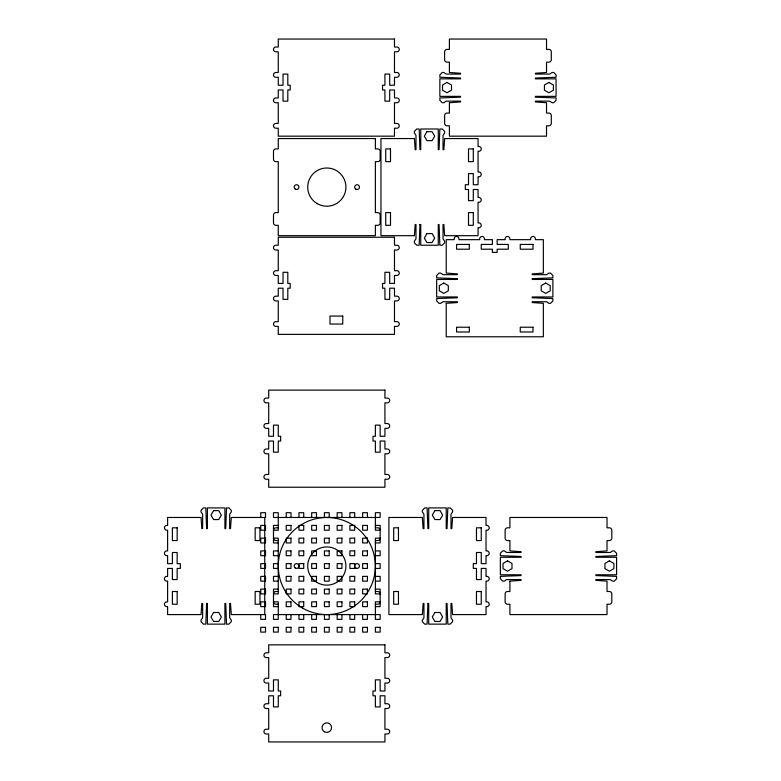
<?xml version="1.0" encoding="UTF-8"?>
<svg xmlns="http://www.w3.org/2000/svg" width="781" height="781" viewBox="0 0 781 781"><rect width="100%" height="100%" fill="white"/><g stroke="black" fill="none" stroke-linecap="round" stroke-linejoin="round"><path stroke-width="1.17" d="M278.261 525.428L273.487 525.428L273.487 542.941L278.261 542.941M375.378 525.428L380.152 525.428L380.152 542.941L375.378 542.941M278.261 527.819L275.869 527.819A2.392 2.392 0 0 0 273.487 530.211L278.261 530.211L278.261 512.697L273.487 512.697L273.487 517.471L380.152 517.471L380.152 512.697L375.378 512.697L375.378 530.211L380.152 530.211A2.392 2.392 0 0 0 377.76 527.819L375.378 527.819M278.261 540.559L275.869 540.559A2.392 2.392 0 0 1 273.487 538.168L278.261 538.168L278.261 593.892L273.487 593.892A2.392 2.392 0 0 1 275.869 591.5L278.261 591.5M375.378 540.559L377.76 540.559A2.392 2.392 0 0 0 380.152 538.168L375.378 538.168L375.378 593.892L380.152 593.892A2.392 2.392 0 0 0 377.76 591.5L375.378 591.5M278.261 550.908L273.487 550.908L273.487 555.682L278.261 555.682M375.378 550.908L380.152 550.908L380.152 555.682L375.378 555.682M278.261 563.638L273.487 563.638L273.487 568.422L278.261 568.422M375.378 563.638L380.152 563.638L380.152 568.422L375.378 568.422M278.261 576.378L273.487 576.378L273.487 581.152L278.261 581.152M375.378 576.378L380.152 576.378L380.152 581.152L375.378 581.152M278.261 589.118L273.487 589.118L273.487 606.622L278.261 606.622M375.378 589.118L380.152 589.118L380.152 606.622L375.378 606.622M278.261 604.24L275.869 604.24A2.392 2.392 0 0 1 273.487 601.848L278.261 601.848L278.261 619.362L273.487 619.362L273.487 614.588L380.152 614.588L380.152 619.362L375.378 619.362L375.378 601.848L380.152 601.848A2.392 2.392 0 0 1 377.76 604.24L375.378 604.24M367.412 517.471L367.412 512.697L362.638 512.697L362.638 517.471M367.412 614.588L367.412 619.362L362.638 619.362L362.638 614.588M354.681 517.471L354.681 512.697L349.898 512.697L349.898 517.471M354.681 614.588L354.681 619.362L349.898 619.362L349.898 614.588M341.941 517.471L341.941 512.697L337.167 512.697L337.167 517.471M341.941 614.588L341.941 619.362L337.167 619.362L337.167 614.588M329.201 517.471L329.201 512.697L324.427 512.697L324.427 517.471M329.201 614.588L329.201 619.362L324.427 619.362L324.427 614.588M316.471 517.471L316.471 512.697L311.687 512.697L311.687 517.471M316.471 614.588L316.471 619.362L311.687 619.362L311.687 614.588M303.731 517.471L303.731 512.697L298.957 512.697L298.957 517.471M303.731 614.588L303.731 619.362L298.957 619.362L298.957 614.588M290.991 517.471L290.991 512.697L286.217 512.697L286.217 517.471M290.991 614.588L290.991 619.362L286.217 619.362L286.217 614.588M264.73 517.471L264.73 614.588M260.747 517.471L260.747 512.697L265.52 512.697L265.52 517.471L231.283 517.471L230.493 528.62L229.692 528.62L229.692 514.288L231.283 511.897L231.283 510.305L228.901 507.914L226.51 507.914L225.719 528.62L224.918 528.62L224.918 507.914L207.404 507.914L207.404 528.62L206.614 528.62L205.813 507.914L203.431 507.914L201.039 510.305L201.039 511.897L202.63 514.288L202.63 528.62L201.83 528.62L201.039 517.471L167.612 517.471L167.612 525.428L166.812 525.428A2.392 2.392 0 0 0 164.42 527.819A2.392 2.392 0 0 0 166.812 530.211L167.612 530.211L167.612 550.908L166.812 550.908A2.392 2.392 0 0 0 164.42 553.29A2.392 2.392 0 0 0 166.812 555.682L167.612 555.682L167.612 563.638L172.386 563.638L172.386 552.499L177.16 552.499L177.16 563.638L180.343 563.638L180.343 568.422L177.16 568.422L177.16 579.561L172.386 579.561L172.386 568.422L167.612 568.422L167.612 576.378L166.812 576.378A2.392 2.392 0 0 0 164.42 578.77A2.392 2.392 0 0 0 166.812 581.152L167.612 581.152L167.612 601.848L166.812 601.848A2.392 2.392 0 0 0 164.42 604.24A2.392 2.392 0 0 0 166.812 606.622L167.612 606.622L167.612 614.588L201.039 614.588L201.83 603.44L202.63 603.44L202.63 617.771L201.039 620.163L201.039 621.754L203.431 624.136L205.813 624.136L206.614 603.44L207.404 603.44L207.404 624.136L224.918 624.136L224.918 603.44L225.719 603.44L226.51 624.136L228.901 624.136L231.283 621.754L231.283 620.163L229.692 617.771L229.692 603.44L230.493 603.44L231.283 614.588L265.52 614.588L265.52 619.362L260.747 619.362L260.747 614.588M446.224 303.331L446.224 336.777L543.342 336.777L543.342 303.331L532.193 302.54L532.193 301.739L546.524 301.739L548.916 303.331L550.507 303.331L552.889 300.949L552.889 298.557L532.193 297.766L532.193 296.965L552.889 296.965L552.889 279.452L532.193 279.452L532.193 278.661L552.889 277.86L552.889 275.478L550.507 273.086L548.916 273.086L546.524 274.678L532.193 274.678L532.193 273.877L543.342 273.086L543.342 239.66L535.375 239.66L535.375 238.859A2.392 2.392 0 0 0 532.993 236.467A2.392 2.392 0 0 0 530.602 238.859L530.602 239.66L509.905 239.66L509.905 238.859A2.392 2.392 0 0 0 507.513 236.467A2.392 2.392 0 0 0 505.131 238.859L505.131 239.66L497.165 239.66L497.165 244.433L508.314 244.433L508.314 249.207L497.165 249.207L497.165 252.39L492.391 252.39L492.391 249.207L481.252 249.207L481.252 244.433L492.391 244.433L492.391 239.66L484.435 239.66L484.435 238.859A2.392 2.392 0 0 0 482.043 236.467A2.392 2.392 0 0 0 479.661 238.859L479.661 239.66L458.955 239.66L458.955 238.859A2.392 2.392 0 0 0 456.573 236.467A2.392 2.392 0 0 0 454.181 238.859L454.181 239.66L446.224 239.66L446.224 273.086L457.363 273.877L457.363 274.678L443.042 274.678L440.65 273.086L439.059 273.086L436.667 275.478L436.667 277.86L457.363 278.661L457.363 279.452L436.667 279.452L436.667 296.965L457.363 296.965L457.363 297.766L436.667 298.557L436.667 300.949L439.059 303.331L440.65 303.331L443.042 301.739L457.363 301.739L457.363 302.54L446.224 303.331M449.407 102.731L449.407 113.079L447.015 113.079A2.392 2.392 0 0 0 444.633 115.471L444.633 123.427A2.392 2.392 0 0 0 447.015 125.819L449.407 125.819L449.407 136.167L546.524 136.167L546.524 125.819L548.916 125.819A2.392 2.392 0 0 0 551.298 123.427L551.298 115.471A2.392 2.392 0 0 0 548.916 113.079L546.524 113.079L546.524 102.731L535.375 101.93L535.375 101.139L549.707 101.139L552.099 102.731L553.69 102.731L556.072 100.339L556.072 97.957L535.375 97.156L535.375 96.366L556.072 96.366L556.072 78.852L535.375 78.852L535.375 78.051L556.072 77.26L556.072 74.869L553.69 72.477L552.099 72.477L549.707 74.068L535.375 74.068L535.375 73.277L546.524 72.477L546.524 62.138L548.916 62.138A2.392 2.392 0 0 0 551.298 59.746L551.298 51.79A2.392 2.392 0 0 0 548.916 49.398L546.524 49.398L546.524 39.05L449.407 39.05L449.407 49.398L447.015 49.398A2.392 2.392 0 0 0 444.633 51.79L444.633 59.746A2.392 2.392 0 0 0 447.015 62.138L449.407 62.138L449.407 72.477L460.556 73.277L460.556 74.068L446.224 74.068L443.833 72.477L442.241 72.477L439.859 74.869L439.859 77.26L460.556 78.051L460.556 78.852L439.859 78.852L439.859 96.366L460.556 96.366L460.556 97.156L439.859 97.957L439.859 100.339L442.241 102.731L443.833 102.731L446.224 101.139L460.556 101.139L460.556 101.93L449.407 102.731M509.905 581.152L509.905 591.5L507.513 591.5A2.392 2.392 0 0 0 505.131 593.892L505.131 601.848A2.392 2.392 0 0 0 507.513 604.24L509.905 604.24L509.905 614.588L607.022 614.588L607.022 604.24L609.414 604.24A2.392 2.392 0 0 0 611.796 601.848L611.796 593.892A2.392 2.392 0 0 0 609.414 591.5L607.022 591.5L607.022 581.152L595.874 580.351L595.874 579.561L610.205 579.561L612.597 581.152L614.188 581.152L616.58 578.76L616.58 576.378L595.874 575.577L595.874 574.777L616.58 574.777L616.58 557.273L595.874 557.273L595.874 556.472L616.58 555.672L616.58 553.29L614.188 550.898L612.597 550.898L610.205 552.489L595.874 552.489L595.874 551.698L607.022 550.898L607.022 540.559L609.414 540.559A2.392 2.392 0 0 0 611.796 538.168L611.796 530.211A2.392 2.392 0 0 0 609.414 527.819L607.022 527.819L607.022 517.471L509.905 517.471L509.905 527.819L507.513 527.819A2.392 2.392 0 0 0 505.131 530.211L505.131 538.168A2.392 2.392 0 0 0 507.513 540.559L509.905 540.559L509.905 550.898L521.054 551.698L521.054 552.489L506.723 552.489L504.331 550.898L502.739 550.898L500.357 553.29L500.357 555.672L521.054 556.472L521.054 557.273L500.357 557.273L500.357 574.777L521.054 574.777L521.054 575.577L500.357 576.378L500.357 578.76L502.739 581.152L504.331 581.152L506.723 579.561L521.054 579.561L521.054 580.351L509.905 581.152M419.953 224.528L419.163 245.224L416.771 245.224L414.389 242.832L414.389 241.241L415.98 238.859L415.98 224.528L415.18 224.528L414.389 235.677L380.952 235.677L380.952 138.559L414.389 138.559L415.18 149.698L415.98 149.698L415.98 135.367L414.389 132.985L414.389 131.393L416.771 129.002L419.163 129.002L419.953 149.698L420.754 149.698L420.754 129.002L438.268 129.002L438.268 149.698L439.059 149.698L439.859 129.002L442.251 129.002L444.633 131.393L444.633 132.985L443.042 135.367L443.042 149.698L443.842 149.698L444.633 138.559L478.06 138.559L478.06 146.516L478.86 146.516A2.392 2.392 0 0 1 481.252 148.907A2.392 2.392 0 0 1 478.86 151.289L478.06 151.289L478.06 171.986L478.86 171.986A2.392 2.392 0 0 1 481.252 174.378A2.392 2.392 0 0 1 478.86 176.77L478.06 176.77L478.06 184.726L473.286 184.726L473.286 173.577L468.512 173.577L468.512 184.726L465.33 184.726L465.33 189.5L468.512 189.5L468.512 200.649L473.286 200.649L473.286 189.5L478.06 189.5L478.06 197.466L478.86 197.466A2.392 2.392 0 0 1 481.252 199.848A2.392 2.392 0 0 1 478.86 202.24L478.06 202.24L478.06 222.936L478.86 222.936A2.392 2.392 0 0 1 481.252 225.328A2.392 2.392 0 0 1 478.86 227.71L478.06 227.71L478.06 235.677L444.633 235.677L443.842 224.528L443.042 224.528L443.042 238.859L444.633 241.241L444.633 242.832L442.251 245.224L439.859 245.224L439.059 224.528L438.268 224.528L438.268 245.224L420.754 245.224L420.754 224.528L419.953 224.528M427.92 603.44L427.119 624.136L424.737 624.136L422.345 621.754L422.345 620.163L423.937 617.771L423.937 603.44L423.146 603.44L422.345 614.588L388.909 614.588L388.909 517.471L422.345 517.471L423.146 528.62L423.937 528.62L423.937 514.288L422.345 511.897L422.345 510.305L424.737 507.914L427.119 507.914L427.92 528.62L428.71 528.62L428.71 507.914L446.224 507.914L446.224 528.62L447.025 528.62L447.816 507.914L450.207 507.914L452.599 510.305L452.599 511.897L450.998 514.288L450.998 528.62L451.799 528.62L452.599 517.471L486.026 517.471L486.026 525.428L486.817 525.428A2.392 2.392 0 0 1 489.209 527.819A2.392 2.392 0 0 1 486.817 530.211L486.026 530.211L486.026 550.908L486.817 550.908A2.392 2.392 0 0 1 489.209 553.29A2.392 2.392 0 0 1 486.817 555.682L486.026 555.682L486.026 563.638L481.252 563.638L481.252 552.499L476.469 552.499L476.469 563.638L473.286 563.638L473.286 568.422L476.469 568.422L476.469 579.561L481.252 579.561L481.252 568.422L486.026 568.422L486.026 576.378L486.817 576.378A2.392 2.392 0 0 1 489.209 578.77A2.392 2.392 0 0 1 486.817 581.152L486.026 581.152L486.026 601.848L486.817 601.848A2.392 2.392 0 0 1 489.209 604.24A2.392 2.392 0 0 1 486.817 606.622L486.026 606.622L486.026 614.588L452.599 614.588L451.799 603.44L450.998 603.44L450.998 617.771L452.599 620.163L452.599 621.754L450.207 624.136L447.816 624.136L447.025 603.44L446.224 603.44L446.224 624.136L428.71 624.136L428.71 603.44L427.92 603.44M426.914 131.686L424.327 136.167L426.914 140.648L432.098 140.648L434.685 136.167L432.098 131.686L426.914 131.686M213.584 510.598L210.997 515.079L213.584 519.56L218.758 519.56L221.345 515.079L218.758 510.598L213.584 510.598M426.914 233.578L424.327 238.059L426.914 242.54L432.098 242.54L434.685 238.059L432.098 233.578L426.914 233.578M213.584 612.499L210.997 616.98L213.584 621.461L218.758 621.461L221.345 616.98L218.758 612.499L213.584 612.499M434.88 510.598L432.293 515.079L434.88 519.56L440.054 519.56L442.642 515.079L440.054 510.598L434.88 510.598M434.88 612.499L432.293 616.98L434.88 621.461L440.054 621.461L442.642 616.98L440.054 612.499L434.88 612.499M447.015 82.435L442.534 85.022L442.534 90.196L447.015 92.783L451.496 90.196L451.496 85.022L447.015 82.435M548.916 82.435L544.435 85.022L544.435 90.196L548.916 92.783L553.397 90.196L553.397 85.022L548.916 82.435M443.833 283.044L439.352 285.631L439.352 290.805L443.833 293.392L448.314 290.805L448.314 285.631L443.833 283.044M545.724 283.044L541.243 285.631L541.243 290.805L545.724 293.392L550.205 290.805L550.205 285.631L545.724 283.044M507.513 560.856L503.032 563.443L503.032 568.617L507.513 571.204L511.994 568.617L511.994 563.443L507.513 560.856M609.414 560.856L604.933 563.443L604.933 568.617L609.414 571.204L613.895 568.617L613.895 563.443L609.414 560.856M394.483 39.05L278.261 39.05L278.261 47.016L275.869 47.016A2.392 2.392 0 0 0 273.487 49.398A2.392 2.392 0 0 0 275.869 51.79L278.261 51.79L278.261 72.487L275.869 72.487A2.392 2.392 0 0 0 273.487 74.878A2.392 2.392 0 0 0 275.869 77.26L278.261 77.26L278.261 85.227L283.034 85.227L283.034 74.078L287.808 74.078L287.808 85.227L290.2 85.227L290.2 90L287.808 90L287.808 101.149L283.034 101.149L283.034 90L278.261 90L278.261 97.957L275.869 97.957A2.392 2.392 0 0 0 273.487 100.349A2.392 2.392 0 0 0 275.869 102.741L278.261 102.741L278.261 123.437L275.869 123.437A2.392 2.392 0 0 0 273.487 125.819A2.392 2.392 0 0 0 275.869 128.211L278.261 128.211L278.261 136.167L394.483 136.167L394.483 128.211L396.865 128.211A2.392 2.392 0 0 0 399.257 125.819A2.392 2.392 0 0 0 396.865 123.437L394.483 123.437L394.483 102.741L396.865 102.741A2.392 2.392 0 0 0 399.257 100.349A2.392 2.392 0 0 0 396.865 97.957L394.483 97.957L394.483 90L389.699 90L389.699 101.149L384.926 101.149L384.926 90L382.544 90L382.544 85.227L384.926 85.227L384.926 74.078L389.699 74.078L389.699 85.227L394.483 85.227L394.483 77.26L396.865 77.26A2.392 2.392 0 0 0 399.257 74.878A2.392 2.392 0 0 0 396.865 72.487L394.483 72.487L394.483 51.79L396.865 51.79A2.392 2.392 0 0 0 399.257 49.398A2.392 2.392 0 0 0 396.865 47.016L394.483 47.016L394.483 39.05M375.378 138.559L278.261 138.559L278.261 148.907L275.869 148.907A2.392 2.392 0 0 0 273.487 151.289L273.487 159.256A2.392 2.392 0 0 0 275.869 161.638L278.261 161.638L278.261 212.588L275.869 212.588A2.392 2.392 0 0 0 273.487 214.97L273.487 222.936A2.392 2.392 0 0 0 275.869 225.328L278.261 225.328L278.261 235.677L375.378 235.677L375.378 225.328L377.76 225.328A2.392 2.392 0 0 0 380.152 222.936L380.152 214.97A2.392 2.392 0 0 0 377.76 212.588L375.378 212.588L375.378 161.638L377.76 161.638A2.392 2.392 0 0 0 380.152 159.256L380.152 151.289A2.392 2.392 0 0 0 377.76 148.907L375.378 148.907L375.378 138.559M390.5 148.907L385.726 148.907L385.726 161.638L390.5 161.638L390.5 148.907M473.286 148.907L468.512 148.907L468.512 161.638L473.286 161.638L473.286 148.907M390.5 212.588L385.726 212.588L385.726 225.328L390.5 225.328L390.5 212.588M473.286 212.588L468.512 212.588L468.512 225.328L473.286 225.328L473.286 212.588M394.483 237.258L278.261 237.258L278.261 245.224L275.869 245.224A2.392 2.392 0 0 0 273.487 247.606A2.392 2.392 0 0 0 275.869 249.998L278.261 249.998L278.261 270.695L275.869 270.695A2.392 2.392 0 0 0 273.487 273.086A2.392 2.392 0 0 0 275.869 275.468L278.261 275.468L278.261 283.435L283.034 283.435L283.034 272.286L287.808 272.286L287.808 283.435L290.2 283.435L290.2 288.209L287.808 288.209L287.808 299.348L283.034 299.348L283.034 288.209L278.261 288.209L278.261 296.165L275.869 296.165A2.392 2.392 0 0 0 273.487 298.557A2.392 2.392 0 0 0 275.869 300.939L278.261 300.939L278.261 321.645L275.869 321.645A2.392 2.392 0 0 0 273.487 324.027A2.392 2.392 0 0 0 275.869 326.419L278.261 326.419L278.261 334.375L394.483 334.375L394.483 326.419L396.865 326.419A2.392 2.392 0 0 0 399.257 324.027A2.392 2.392 0 0 0 396.865 321.645L394.483 321.645L394.483 300.939L396.865 300.939A2.392 2.392 0 0 0 399.257 298.557A2.392 2.392 0 0 0 396.865 296.165L394.483 296.165L394.483 288.209L389.699 288.209L389.699 299.348L384.926 299.348L384.926 288.209L382.544 288.209L382.544 283.435L384.926 283.435L384.926 272.286L389.699 272.286L389.699 283.435L394.483 283.435L394.483 275.468L396.865 275.468A2.392 2.392 0 0 0 399.257 273.086A2.392 2.392 0 0 0 396.865 270.695L394.483 270.695L394.483 249.998L396.865 249.998A2.392 2.392 0 0 0 399.257 247.606A2.392 2.392 0 0 0 396.865 245.224L394.483 245.224L394.483 237.258M469.313 244.433L456.573 244.433L456.573 249.207L469.313 249.207L469.313 244.433M532.993 244.433L520.253 244.433L520.253 249.207L532.993 249.207L532.993 244.433M342.742 316.071L330.002 316.071L330.002 324.037L342.742 324.037L342.742 316.071M469.313 327.219L456.573 327.219L456.573 331.993L469.313 331.993L469.313 327.219M532.993 327.219L520.253 327.219L520.253 331.993L532.993 331.993L532.993 327.219M384.926 390.11L268.703 390.11L268.703 398.066L266.321 398.066A2.392 2.392 0 0 0 263.929 400.458A2.392 2.392 0 0 0 266.321 402.84L268.703 402.84L268.703 423.546L266.321 423.546A2.392 2.392 0 0 0 263.929 425.928A2.392 2.392 0 0 0 266.321 428.32L268.703 428.32L268.703 436.276L273.487 436.276L273.487 425.137L278.261 425.137L278.261 436.276L280.643 436.276L280.643 441.05L278.261 441.05L278.261 452.199L273.487 452.199L273.487 441.05L268.703 441.05L268.703 449.016L266.321 449.016A2.392 2.392 0 0 0 263.929 451.398A2.392 2.392 0 0 0 266.321 453.79L268.703 453.79L268.703 474.487L266.321 474.487A2.392 2.392 0 0 0 263.929 476.879A2.392 2.392 0 0 0 266.321 479.261L268.703 479.261L268.703 487.227L384.926 487.227L384.926 479.261L387.317 479.261A2.392 2.392 0 0 0 389.699 476.879A2.392 2.392 0 0 0 387.317 474.487L384.926 474.487L384.926 453.79L387.317 453.79A2.392 2.392 0 0 0 389.699 451.398A2.392 2.392 0 0 0 387.317 449.016L384.926 449.016L384.926 441.05L380.152 441.05L380.152 452.199L375.378 452.199L375.378 441.05L372.986 441.05L372.986 436.276L375.378 436.276L375.378 425.137L380.152 425.137L380.152 436.276L384.926 436.276L384.926 428.32L387.317 428.32A2.392 2.392 0 0 0 389.699 425.928A2.392 2.392 0 0 0 387.317 423.546L384.926 423.546L384.926 402.84L387.317 402.84A2.392 2.392 0 0 0 389.699 400.458A2.392 2.392 0 0 0 387.317 398.066L384.926 398.066L384.926 390.11M265.52 525.428L260.747 525.428L260.747 530.211L265.52 530.211L265.52 525.428M290.991 525.428L286.217 525.428L286.217 530.211L290.991 530.211L290.991 525.428M303.731 525.428L298.957 525.428L298.957 530.211L303.731 530.211L303.731 525.428M316.471 525.428L311.687 525.428L311.687 530.211L316.471 530.211L316.471 525.428M329.201 525.428L324.427 525.428L324.427 530.211L329.201 530.211L329.201 525.428M341.941 525.428L337.167 525.428L337.167 530.211L341.941 530.211L341.941 525.428M354.681 525.428L349.898 525.428L349.898 530.211L354.681 530.211L354.681 525.428M367.412 525.428L362.638 525.428L362.638 530.211L367.412 530.211L367.412 525.428M177.16 527.819L172.386 527.819L172.386 540.559L177.16 540.559L177.16 527.819M259.946 527.819L255.172 527.819L255.172 540.559L259.946 540.559L259.946 527.819M398.456 527.819L393.683 527.819L393.683 540.559L398.456 540.559L398.456 527.819M481.252 527.819L476.469 527.819L476.469 540.559L481.252 540.559L481.252 527.819M265.52 538.168L260.747 538.168L260.747 542.941L265.52 542.941L265.52 538.168M290.991 538.168L286.217 538.168L286.217 542.941L290.991 542.941L290.991 538.168M303.731 538.168L298.957 538.168L298.957 542.941L303.731 542.941L303.731 538.168M316.471 538.168L311.687 538.168L311.687 542.941L316.471 542.941L316.471 538.168M329.201 538.168L324.427 538.168L324.427 542.941L329.201 542.941L329.201 538.168M341.941 538.168L337.167 538.168L337.167 542.941L341.941 542.941L341.941 538.168M354.681 538.168L349.898 538.168L349.898 542.941L354.681 542.941L354.681 538.168M367.412 538.168L362.638 538.168L362.638 542.941L367.412 542.941L367.412 538.168M265.52 550.908L260.747 550.908L260.747 555.682L265.52 555.682L265.52 550.908M290.991 550.908L286.217 550.908L286.217 555.682L290.991 555.682L290.991 550.908M303.731 550.908L298.957 550.908L298.957 555.682L303.731 555.682L303.731 550.908M316.471 550.908L311.687 550.908L311.687 555.682L316.471 555.682L316.471 550.908M329.201 550.908L324.427 550.908L324.427 555.682L329.201 555.682L329.201 550.908M341.941 550.908L337.167 550.908L337.167 555.682L341.941 555.682L341.941 550.908M354.681 550.908L349.898 550.908L349.898 555.682L354.681 555.682L354.681 550.908M367.412 550.908L362.638 550.908L362.638 555.682L367.412 555.682L367.412 550.908M265.52 563.638L260.747 563.638L260.747 568.422L265.52 568.422L265.52 563.638M290.991 563.638L286.217 563.638L286.217 568.422L290.991 568.422L290.991 563.638M303.731 563.638L298.957 563.638L298.957 568.422L303.731 568.422L303.731 563.638M316.471 563.638L311.687 563.638L311.687 568.422L316.471 568.422L316.471 563.638M329.201 563.638L324.427 563.638L324.427 568.422L329.201 568.422L329.201 563.638M341.941 563.638L337.167 563.638L337.167 568.422L341.941 568.422L341.941 563.638M354.681 563.638L349.898 563.638L349.898 568.422L354.681 568.422L354.681 563.638M367.412 563.638L362.638 563.638L362.638 568.422L367.412 568.422L367.412 563.638M265.52 576.378L260.747 576.378L260.747 581.152L265.52 581.152L265.52 576.378M290.991 576.378L286.217 576.378L286.217 581.152L290.991 581.152L290.991 576.378M303.731 576.378L298.957 576.378L298.957 581.152L303.731 581.152L303.731 576.378M316.471 576.378L311.687 576.378L311.687 581.152L316.471 581.152L316.471 576.378M329.201 576.378L324.427 576.378L324.427 581.152L329.201 581.152L329.201 576.378M341.941 576.378L337.167 576.378L337.167 581.152L341.941 581.152L341.941 576.378M354.681 576.378L349.898 576.378L349.898 581.152L354.681 581.152L354.681 576.378M367.412 576.378L362.638 576.378L362.638 581.152L367.412 581.152L367.412 576.378M265.52 589.118L260.747 589.118L260.747 593.892L265.52 593.892L265.52 589.118M290.991 589.118L286.217 589.118L286.217 593.892L290.991 593.892L290.991 589.118M303.731 589.118L298.957 589.118L298.957 593.892L303.731 593.892L303.731 589.118M316.471 589.118L311.687 589.118L311.687 593.892L316.471 593.892L316.471 589.118M329.201 589.118L324.427 589.118L324.427 593.892L329.201 593.892L329.201 589.118M341.941 589.118L337.167 589.118L337.167 593.892L341.941 593.892L341.941 589.118M354.681 589.118L349.898 589.118L349.898 593.892L354.681 593.892L354.681 589.118M367.412 589.118L362.638 589.118L362.638 593.892L367.412 593.892L367.412 589.118M177.16 591.5L172.386 591.5L172.386 604.24L177.16 604.24L177.16 591.5M259.946 591.5L255.172 591.5L255.172 604.24L259.946 604.24L259.946 591.5M398.456 591.5L393.683 591.5L393.683 604.24L398.456 604.24L398.456 591.5M481.252 591.5L476.469 591.5L476.469 604.24L481.252 604.24L481.252 591.5M265.52 601.848L260.747 601.848L260.747 606.622L265.52 606.622L265.52 601.848M290.991 601.848L286.217 601.848L286.217 606.622L290.991 606.622L290.991 601.848M303.731 601.848L298.957 601.848L298.957 606.622L303.731 606.622L303.731 601.848M316.471 601.848L311.687 601.848L311.687 606.622L316.471 606.622L316.471 601.848M329.201 601.848L324.427 601.848L324.427 606.622L329.201 606.622L329.201 601.848M341.941 601.848L337.167 601.848L337.167 606.622L341.941 606.622L341.941 601.848M354.681 601.848L349.898 601.848L349.898 606.622L354.681 606.622L354.681 601.848M367.412 601.848L362.638 601.848L362.638 606.622L367.412 606.622L367.412 601.848M265.52 627.328L260.747 627.328L260.747 632.102L265.52 632.102L265.52 627.328M278.261 627.328L273.487 627.328L273.487 632.102L278.261 632.102L278.261 627.328M290.991 627.328L286.217 627.328L286.217 632.102L290.991 632.102L290.991 627.328M303.731 627.328L298.957 627.328L298.957 632.102L303.731 632.102L303.731 627.328M316.471 627.328L311.687 627.328L311.687 632.102L316.471 632.102L316.471 627.328M329.201 627.328L324.427 627.328L324.427 632.102L329.201 632.102L329.201 627.328M341.941 627.328L337.167 627.328L337.167 632.102L341.941 632.102L341.941 627.328M354.681 627.328L349.898 627.328L349.898 632.102L354.681 632.102L354.681 627.328M367.412 627.328L362.638 627.328L362.638 632.102L367.412 632.102L367.412 627.328M380.152 627.328L375.378 627.328L375.378 632.102L380.152 632.102L380.152 627.328M384.926 644.833L268.703 644.833L268.703 652.789L266.321 652.789A2.392 2.392 0 0 0 263.929 655.181A2.392 2.392 0 0 0 266.321 657.573L268.703 657.573L268.703 678.269L266.321 678.269A2.392 2.392 0 0 0 263.929 680.651A2.392 2.392 0 0 0 266.321 683.043L268.703 683.043L268.703 691L273.487 691L273.487 679.86L278.261 679.86L278.261 691L280.643 691L280.643 695.783L278.261 695.783L278.261 706.922L273.487 706.922L273.487 695.783L268.703 695.783L268.703 703.74L266.321 703.74A2.392 2.392 0 0 0 263.929 706.131A2.392 2.392 0 0 0 266.321 708.513L268.703 708.513L268.703 729.21L266.321 729.21A2.392 2.392 0 0 0 263.929 731.602A2.392 2.392 0 0 0 266.321 733.994L268.703 733.994L268.703 741.95L384.926 741.95L384.926 733.994L387.317 733.994A2.392 2.392 0 0 0 389.699 731.602A2.392 2.392 0 0 0 387.317 729.21L384.926 729.21L384.926 708.513L387.317 708.513A2.392 2.392 0 0 0 389.699 706.131A2.392 2.392 0 0 0 387.317 703.74L384.926 703.74L384.926 695.783L380.152 695.783L380.152 706.922L375.378 706.922L375.378 695.783L372.986 695.783L372.986 691L375.378 691L375.378 679.86L380.152 679.86L380.152 691L384.926 691L384.926 683.043L387.317 683.043A2.392 2.392 0 0 0 389.699 680.651A2.392 2.392 0 0 0 387.317 678.269L384.926 678.269L384.926 657.573L387.317 657.573A2.392 2.392 0 0 0 389.699 655.181A2.392 2.392 0 0 0 387.317 652.789L384.926 652.789L384.926 644.833M302.54 608.087A48.559 48.559 0 0 0 375.378 566.03A48.559 48.559 0 0 0 302.54 523.973A48.559 48.559 0 0 0 302.54 608.087M317.262 582.577A19.105 19.105 0 0 0 345.924 566.03A19.105 19.105 0 0 0 317.262 549.482A19.105 19.105 0 0 0 317.262 582.577M324.427 731.758A4.774 4.774 0 0 0 331.593 727.628A4.774 4.774 0 0 0 324.427 723.489A4.774 4.774 0 0 0 324.427 731.758M355.872 568.099A2.392 2.392 0 0 0 359.455 566.03A2.392 2.392 0 0 0 355.872 563.96A2.392 2.392 0 0 0 355.872 568.099M295.374 568.099A2.392 2.392 0 0 0 298.957 566.03A2.392 2.392 0 0 0 295.374 563.96A2.392 2.392 0 0 0 295.374 568.099M317.262 203.656A19.105 19.105 0 0 0 345.924 187.118A19.105 19.105 0 0 0 317.262 170.57A19.105 19.105 0 0 0 317.262 203.656M295.374 189.178A2.392 2.392 0 0 0 298.957 187.118A2.392 2.392 0 0 0 295.374 185.048A2.392 2.392 0 0 0 295.374 189.178M355.872 189.178A2.392 2.392 0 0 0 359.455 187.118A2.392 2.392 0 0 0 355.872 185.048A2.392 2.392 0 0 0 355.872 189.178"/></g></svg>
